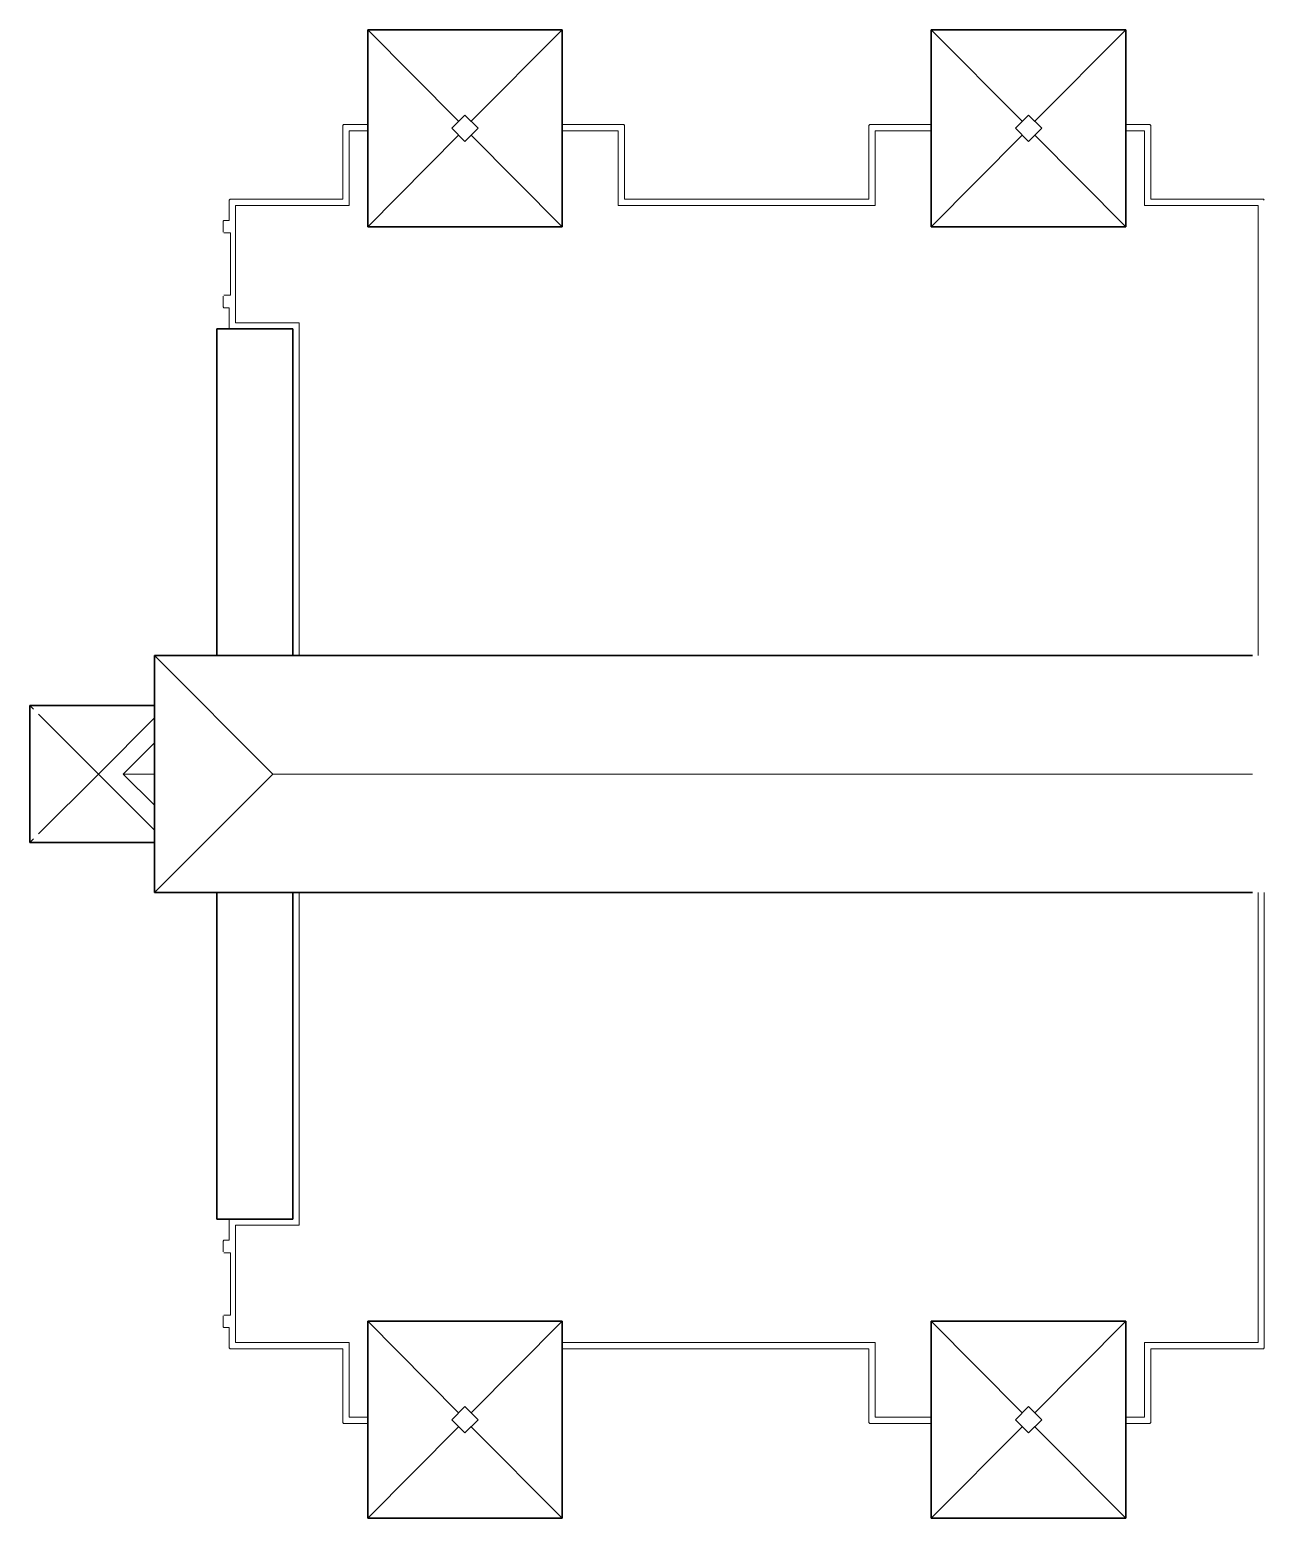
# Model space of a CAD drawing. Header units: inches. Extents: x 1.78 to 8.52, y 2.17 to 6.28.
# Drawn here: x 1.781 to 4.519, y 2.571 to 5.872 of the extents above; entities that cross this region are included whole.
import ezdxf

# ---------------------------------------------------------------- set-up
doc = ezdxf.new("R2010")
doc.units = ezdxf.units.IN
doc.header["$MEASUREMENT"] = 0
doc.layers.add('LEVEL_57', color=7, linetype='Continuous', lineweight=15)

msp = doc.modelspace()

# ---------------------------------------------------------------- linework, layer by layer
at = {"layer": 'LEVEL_57', "color": 32, "linetype": 'Continuous', "lineweight": 30}
for p, q in [((2.9619, 5.8723), (2.5305, 5.8723)), ((2.5305, 5.4354), (2.5305, 5.8723)), ((2.9619, 5.4354), (2.9619, 5.8723)), ((4.2117, 5.8723), (3.7803, 5.8723)), ((3.7803, 5.4354), (3.7803, 5.8723)), ((4.2117, 5.4354), (4.2117, 5.8723)), ((2.5305, 5.4354), (2.9619, 5.4354)), ((3.7803, 5.4354), (4.2117, 5.4354)), ((2.196, 4.4842), (2.196, 5.2087)), ((2.196, 5.2087), (2.3646, 5.2087)), ((2.3646, 4.4842), (2.3646, 5.2087)), ((4.4923, 4.4842), (2.0577, 4.4842)), ((2.0577, 3.9589), (2.0577, 4.4842)), ((1.7812, 4.3736), (1.7812, 4.0695)), ((1.7812, 4.3736), (2.0577, 4.3736)), ((1.7812, 4.0695), (2.0577, 4.0695)), ((4.4923, 3.9589), (2.0577, 3.9589)), ((2.196, 3.2344), (2.196, 3.9589)), ((2.3646, 3.2344), (2.3646, 3.9589)), ((2.196, 3.2344), (2.3646, 3.2344)), ((2.5305, 3.0077), (2.9619, 3.0077)), ((2.5305, 3.0077), (2.5305, 2.5708)), ((2.9619, 2.5708), (2.9619, 3.0077)), ((3.7803, 3.0077), (3.7803, 2.5708)), ((3.7803, 3.0077), (4.2117, 3.0077)), ((4.2117, 2.5708), (4.2117, 3.0077)), ((2.5305, 2.5708), (2.9619, 2.5708)), ((3.7803, 2.5708), (4.2117, 2.5708))]:
    msp.add_line(p, q, dxfattribs=at)
at = {"layer": 'LEVEL_57', "color": 32, "linetype": 'Continuous', "lineweight": 0}
for p, q in [((2.7322, 5.6692), (2.5305, 5.8723)), ((2.7602, 5.6692), (2.9619, 5.8723)), ((3.982, 5.6692), (3.7803, 5.8723)), ((4.01, 5.6692), (4.2117, 5.8723)), ((2.7462, 5.6832), (2.7169, 5.6538)), ((2.7755, 5.6538), (2.7462, 5.6832)), ((3.996, 5.6832), (3.9667, 5.6538)), ((4.0253, 5.6538), (3.996, 5.6832)), ((2.477, 5.6621), (2.4752, 5.6603)), ((2.4752, 5.6603), (2.4752, 5.4962)), ((2.5305, 5.6621), (2.477, 5.6621)), ((2.4891, 5.6483), (2.4891, 5.4824)), ((2.5305, 5.6483), (2.4891, 5.6483)), ((2.7169, 5.6538), (2.7462, 5.6245)), ((2.7462, 5.6245), (2.7755, 5.6538)), ((2.9619, 5.6621), (3.0983, 5.6621)), ((2.9619, 5.6483), (3.0863, 5.6483)), ((3.0863, 5.6483), (3.0863, 5.4824)), ((3.0983, 5.6621), (3.1001, 5.6603)), ((3.1001, 5.6603), (3.1001, 5.4962)), ((3.6439, 5.6621), (3.6421, 5.6603)), ((3.6421, 5.6603), (3.6421, 5.4962)), ((3.7803, 5.6621), (3.6439, 5.6621)), ((3.6559, 5.6483), (3.6559, 5.4824)), ((3.7803, 5.6483), (3.6559, 5.6483)), ((3.9667, 5.6538), (3.996, 5.6245)), ((3.996, 5.6245), (4.0253, 5.6538)), ((4.2117, 5.6621), (4.2652, 5.6621)), ((4.2117, 5.6483), (4.2531, 5.6483)), ((4.2531, 5.6483), (4.2531, 5.4824)), ((4.2652, 5.6621), (4.267, 5.6603)), ((4.267, 5.6603), (4.267, 5.4962)), ((2.5305, 5.4354), (2.7322, 5.6385)), ((2.9619, 5.4354), (2.7602, 5.6385)), ((3.7803, 5.4354), (3.982, 5.6385)), ((4.2117, 5.4354), (4.01, 5.6385)), ((2.2254, 5.4962), (2.2236, 5.4944)), ((2.2236, 5.4944), (2.2236, 5.4492)), ((2.4752, 5.4962), (2.2254, 5.4962)), ((2.4891, 5.4824), (2.2374, 5.4824)), ((2.2374, 5.4824), (2.2374, 5.2225)), ((3.6559, 5.4824), (3.0863, 5.4824)), ((3.6421, 5.4962), (3.1001, 5.4962)), ((4.2531, 5.4824), (4.5048, 5.4824)), ((4.267, 5.4962), (4.5168, 5.4962)), ((4.5048, 5.4824), (4.5048, 4.4842)), ((4.5168, 5.4962), (4.5186, 5.4944)), ((2.2116, 5.4492), (2.2098, 5.4474)), ((2.2236, 5.4492), (2.2116, 5.4492)), ((2.2098, 5.4474), (2.2098, 5.4234)), ((2.2264, 5.4216), (2.2116, 5.4216)), ((2.2264, 5.4216), (2.2264, 5.2833)), ((2.2116, 5.2833), (2.2264, 5.2833)), ((2.2098, 5.2815), (2.2098, 5.2575)), ((2.2098, 5.2575), (2.2116, 5.2557)), ((2.2116, 5.2557), (2.2236, 5.2557)), ((2.2236, 5.2557), (2.2236, 5.2105)), ((2.2374, 5.2225), (2.3784, 5.2225)), ((2.3784, 4.4842), (2.3784, 5.2225)), ((2.2236, 5.2105), (2.2254, 5.2087)), ((2.3204, 4.2215), (2.0577, 4.4842)), ((1.7895, 4.3653), (1.7812, 4.3736)), ((1.9333, 4.2215), (1.8006, 4.3543)), ((2.0577, 4.346), (1.9333, 4.2215)), ((2.0577, 4.2907), (1.9886, 4.2215)), ((1.9333, 4.2215), (1.8006, 4.0888)), ((2.0577, 4.0971), (1.9333, 4.2215)), ((2.0577, 4.1524), (1.9886, 4.2215)), ((2.0577, 4.2215), (1.9886, 4.2215)), ((2.3204, 4.2215), (2.0577, 3.9589)), ((4.4923, 4.2215), (2.3204, 4.2215)), ((1.7895, 4.0778), (1.7812, 4.0695)), ((2.3784, 3.2206), (2.3784, 3.9589)), ((4.5048, 2.9607), (4.5048, 3.9589)), ((4.5186, 2.9487), (4.5186, 3.9589)), ((2.2236, 3.2326), (2.2255, 3.2344)), ((2.2236, 3.1874), (2.2236, 3.2326)), ((2.2374, 2.9607), (2.2374, 3.2206)), ((2.2374, 3.2206), (2.3784, 3.2206)), ((2.2098, 3.1856), (2.2116, 3.1874)), ((2.2098, 3.1616), (2.2098, 3.1856)), ((2.2116, 3.1874), (2.2236, 3.1874)), ((2.2116, 3.1598), (2.2264, 3.1598)), ((2.2264, 3.0215), (2.2264, 3.1598)), ((2.2098, 2.9957), (2.2098, 3.0197)), ((2.2264, 3.0215), (2.2116, 3.0215)), ((2.7322, 2.8046), (2.5305, 3.0077)), ((2.7602, 2.8046), (2.9619, 3.0077)), ((3.982, 2.8046), (3.7803, 3.0077)), ((4.01, 2.8046), (4.2117, 3.0077)), ((2.2116, 2.9939), (2.2098, 2.9957)), ((2.2236, 2.9939), (2.2116, 2.9939)), ((2.2236, 2.9487), (2.2236, 2.9939)), ((2.2254, 2.9469), (2.2236, 2.9487)), ((2.4752, 2.9469), (2.2254, 2.9469)), ((2.4891, 2.9607), (2.2374, 2.9607)), ((2.4752, 2.7828), (2.4752, 2.9469)), ((2.4891, 2.7948), (2.4891, 2.9607)), ((3.6559, 2.9607), (2.9619, 2.9607)), ((3.6421, 2.9469), (2.9619, 2.9469)), ((3.6421, 2.7828), (3.6421, 2.9469)), ((3.6559, 2.7948), (3.6559, 2.9607)), ((4.2531, 2.7948), (4.2531, 2.9607)), ((4.2531, 2.9607), (4.5048, 2.9607)), ((4.267, 2.7828), (4.267, 2.9469)), ((4.267, 2.9469), (4.5168, 2.9469)), ((4.5168, 2.9469), (4.5186, 2.9487)), ((2.7462, 2.8186), (2.7169, 2.7892)), ((2.7755, 2.7892), (2.7462, 2.8186)), ((3.996, 2.8186), (3.9667, 2.7892)), ((4.0253, 2.7892), (3.996, 2.8186)), ((2.477, 2.781), (2.4752, 2.7828)), ((2.5305, 2.781), (2.477, 2.781)), ((2.5305, 2.7948), (2.4891, 2.7948)), ((2.5305, 2.5708), (2.7322, 2.7739)), ((2.7169, 2.7892), (2.7462, 2.7599)), ((2.7462, 2.7599), (2.7755, 2.7892)), ((2.9619, 2.5708), (2.7602, 2.7739)), ((3.6439, 2.781), (3.6421, 2.7828)), ((3.7803, 2.781), (3.6439, 2.781)), ((3.7803, 2.7948), (3.6559, 2.7948)), ((3.7803, 2.5708), (3.982, 2.7739)), ((3.9667, 2.7892), (3.996, 2.7599)), ((3.996, 2.7599), (4.0253, 2.7892)), ((4.2117, 2.5708), (4.01, 2.7739)), ((4.2117, 2.7948), (4.2531, 2.7948)), ((4.2117, 2.781), (4.2652, 2.781)), ((4.2652, 2.781), (4.267, 2.7828))]:
    msp.add_line(p, q, dxfattribs=at)

doc.saveas('drawing.dxf')
